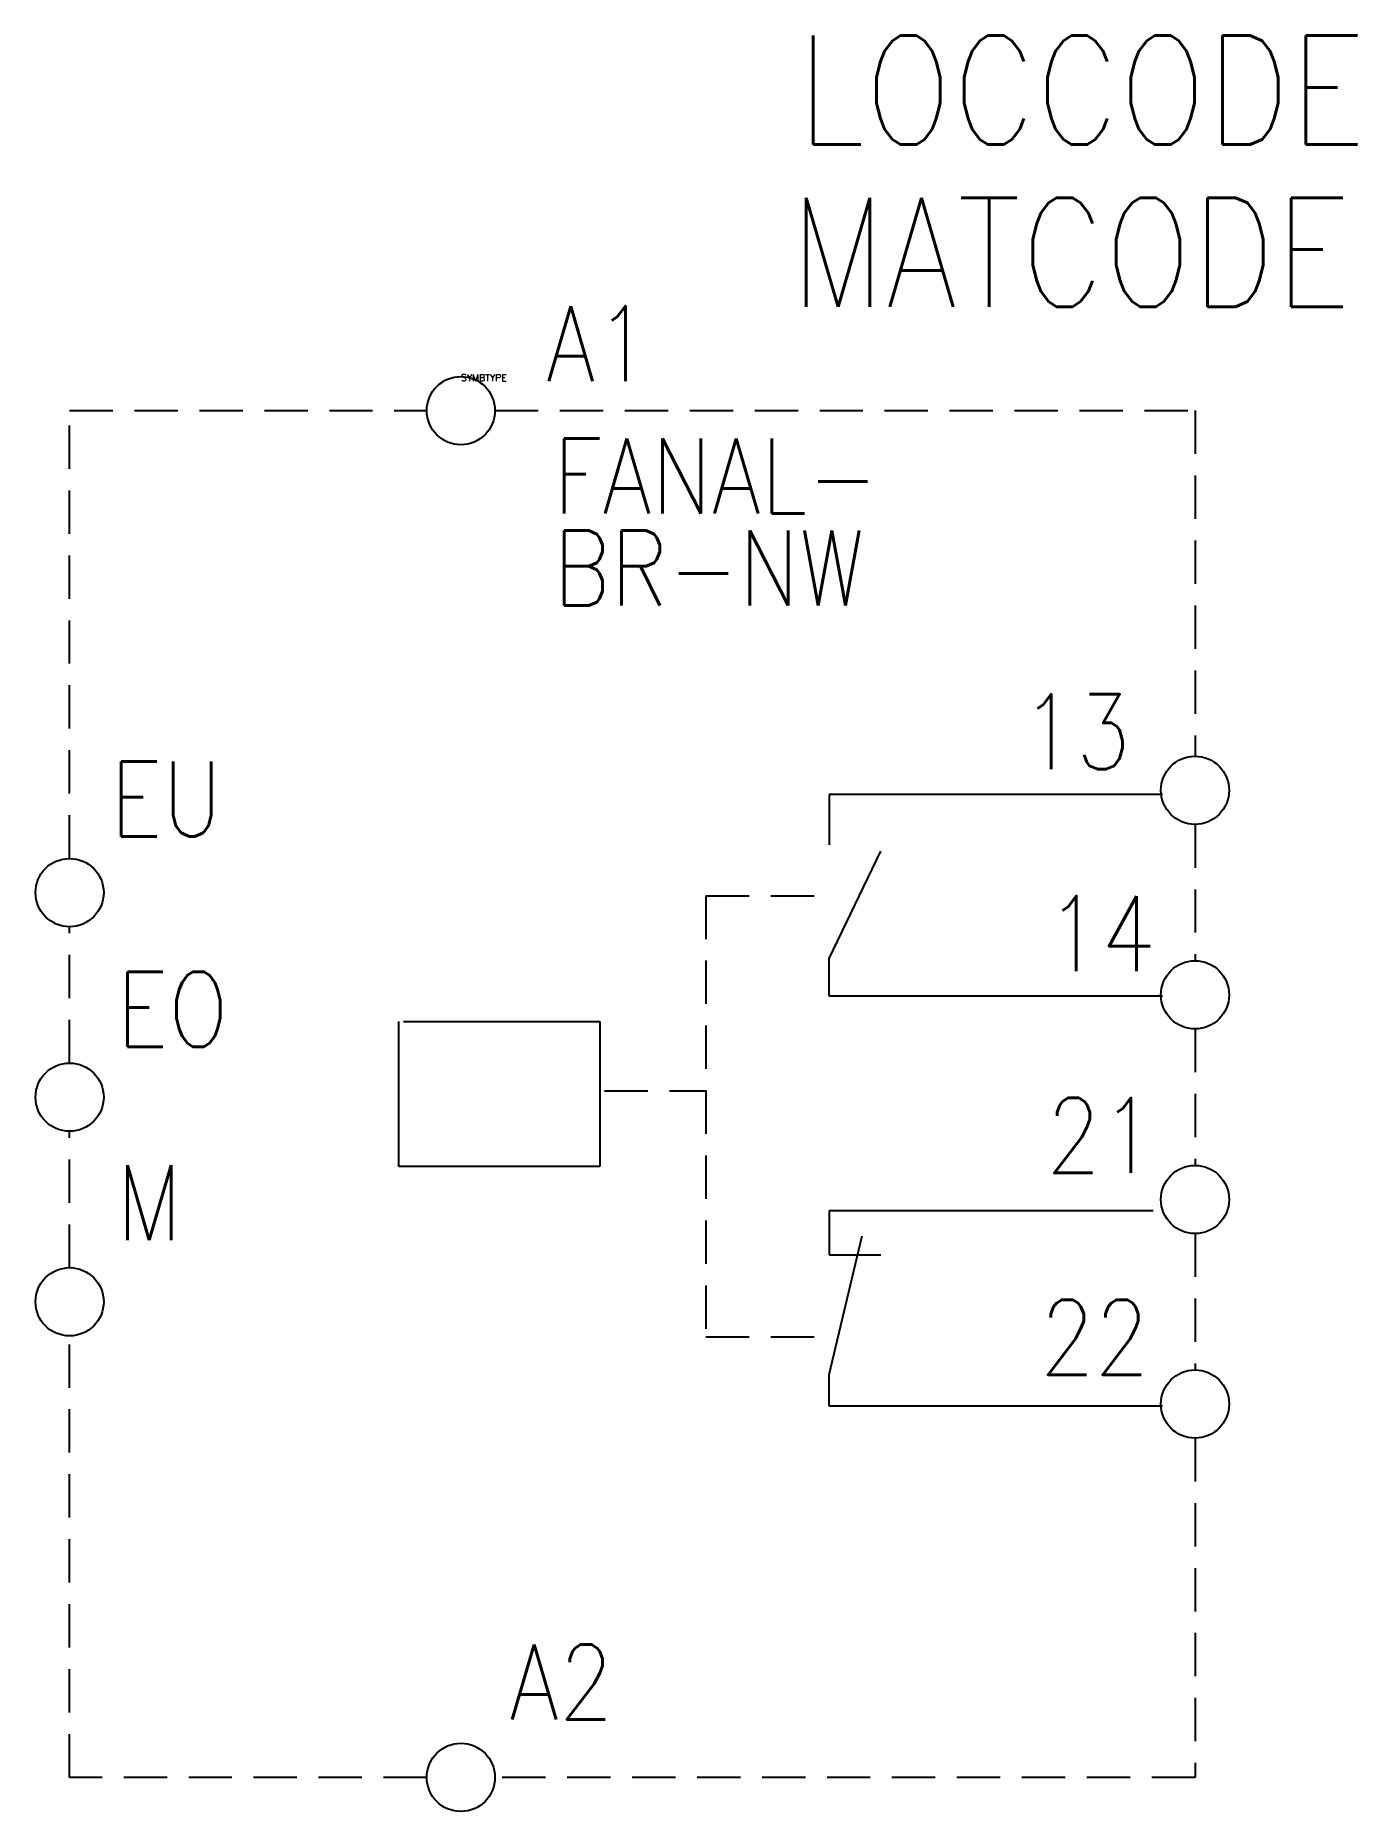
# Model space of a CAD drawing. Extents: x 85 to 123.8, y 192.1 to 244.1.
import ezdxf

# ---------------------------------------------------------------- set-up
doc = ezdxf.new("R2010")
doc.units = 0
doc.header["$LTSCALE"] = 0.1
doc.header["$MEASUREMENT"] = 0
doc.linetypes.add('DASHED', pattern=[19.05, 12.7, -6.35])
doc.layers.get('0').update_dxf_attribs({"linetype": 'CONTINUOUS'})
for name, color, linetype in [('1', 8, 'CONTINUOUS'), ('11', 30, 'CONTINUOUS'), ('12', 30, 'CONTINUOUS'), ('21', 8, 'DASHED'), ('9', 8, 'DASHED')]:
    doc.layers.add(name, color=color, linetype=linetype)
doc.styles.add('ROMANS', font='ROMANS', dxfattribs={"width": 0.85})
doc.styles.get("Standard").update_dxf_attribs({"font": 'simplex', "width": 0.85})

msp = doc.modelspace()

# ---------------------------------------------------------------- linework, layer by layer
at = {"layer": '1'}
for p, q in [((118.078, 221.877), (108.307, 221.877)), ((108.307, 221.877), (108.307, 220.397)), ((108.307, 217.068), (109.817, 220.212)), ((108.307, 215.959), (108.307, 217.068)), ((118.078, 215.959), (108.307, 215.959)), ((95.677, 210.965), (95.677, 215.219)), ((95.814, 215.219), (101.58, 215.219)), ((101.58, 215.219), (101.58, 210.965)), ((101.58, 210.965), (95.677, 210.965)), ((117.803, 209.67), (108.307, 209.67)), ((108.307, 209.67), (108.307, 208.376)), ((117.941, 209.855), (117.941, 209.855)), ((108.307, 204.862), (109.268, 208.931)), ((108.307, 208.376), (109.817, 208.376)), ((108.307, 203.937), (108.307, 204.862)), ((118.078, 203.937), (108.307, 203.937))]:
    msp.add_line(p, q, dxfattribs=at)
for centre in [(97.5, 233.136), (119.035, 222), (86.021, 219), (119.035, 216), (86.021, 213), (119.035, 210), (86.021, 207), (119.035, 204), (97.5, 193.05)]:
    msp.add_circle(centre, 1, dxfattribs=at)
at = {"layer": '21'}
for p, q in [((86.021, 233.136), (96.5, 233.136)), ((86.021, 220), (86.021, 233.136)), ((98.5, 233.136), (119.035, 233.136)), ((119.035, 233.136), (119.035, 223)), ((119.035, 221), (119.035, 217)), ((86.021, 214), (86.021, 218)), ((119.035, 215), (119.035, 211)), ((86.021, 208), (86.021, 212)), ((119.035, 209), (119.035, 205)), ((86.021, 193.05), (86.021, 206)), ((119.035, 203), (119.035, 193.05)), ((96.5, 193.05), (86.021, 193.05)), ((119.035, 193.05), (98.5, 193.05))]:
    msp.add_line(p, q, dxfattribs=at)
at = {"layer": '9'}
for p, q in [((104.69, 218.909), (104.69, 205.971)), ((104.69, 218.909), (108.444, 218.909)), ((101.717, 213.184), (104.69, 213.184)), ((104.69, 205.971), (108.169, 205.971))]:
    msp.add_line(p, q, dxfattribs=at)

# ---------------------------------------------------------------- texts
at = {"flags": 1}
msp.add_attdef('SYMBTYPE', (97.5, 234), 'RL', height=0.2, dxfattribs=at)
at = {"layer": '1', "style": 'ROMANS', "width": 0.85}
for s, p in [('A1', (100, 234)), ('FANAL-', (100.207, 230.116)), ('BR-NW', (100.207, 227.418)), ('13', (113.938, 222.617)), ('EU', (87.213, 220.644)), ('14', (114.67, 216.698)), ('EO', (87.396, 214.479)), ('21', (114.67, 210.779)), ('M', (87.396, 208.806)), ('22', (114.487, 204.86)), ('A2', (98.928, 194.749))]:
    msp.add_text(s, height=2.2, dxfattribs=at).set_placement(p)
at = {"layer": '11', "style": 'ROMANS', "width": 0.85}
msp.add_attdef('LOCCODE', (107.365, 240.937), '', height=3.2, dxfattribs=at)
at = {"layer": '12', "style": 'ROMANS', "width": 0.85}
msp.add_attdef('MATCODE', (107.165, 236.181), '', height=3.2, dxfattribs=at)

doc.saveas('drawing.dxf')
